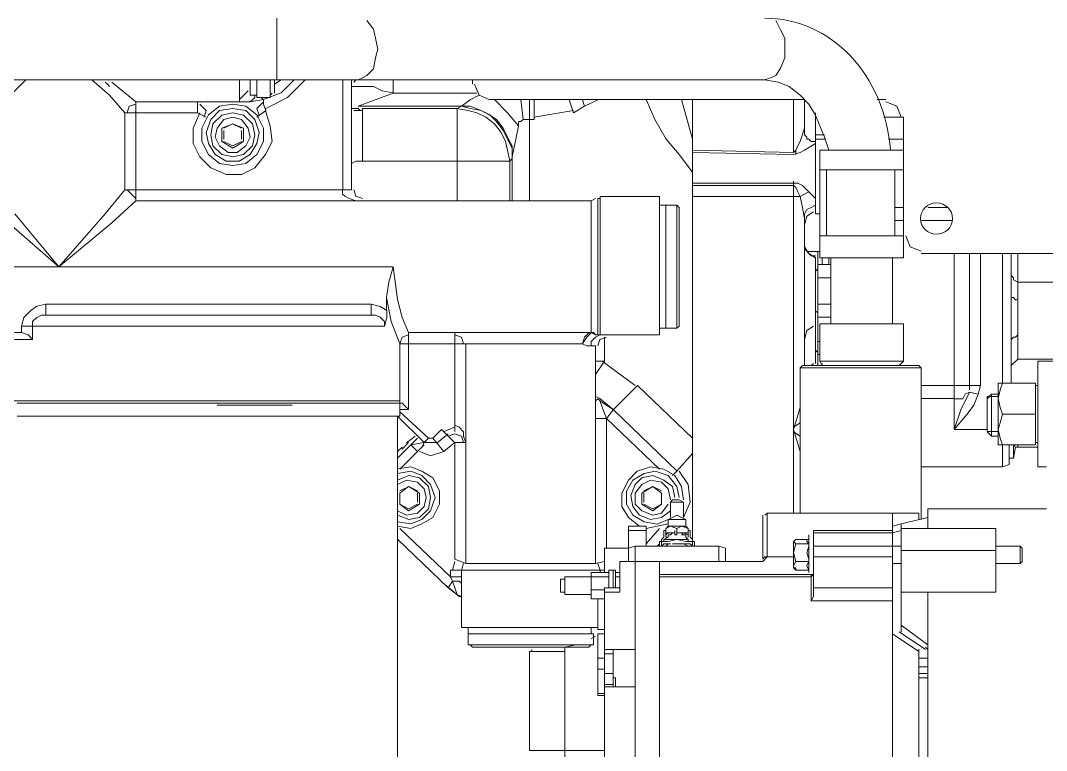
# Model space of a CAD drawing. Header units: inches. Extents: x 23291 to 181956, y 9161 to 51408.
# Drawn here: x 114481.5 to 114807.3, y 36730.8 to 36962.7 of the extents above; entities that cross this region are included whole.
import ezdxf

# ---------------------------------------------------------------- set-up
doc = ezdxf.new("R2010")
doc.units = ezdxf.units.IN
doc.header["$MEASUREMENT"] = 0
doc.layers.add('1', color=3, linetype='Continuous')
doc.layers.add('Dim', color=6, linetype='Continuous', lineweight=13)

# ---------------------------------------------------------------- blocks, each defined once
blk = doc.blocks.new('5')
at = {"layer": '1', "lineweight": 9}
for p, q in [((226.62307, -21.77264), (226.62307, -21.79043)), ((226.64909, -21.77329), (226.651, -21.77582)), ((226.76722, -21.77329), (226.76849, -21.77582)), ((226.651, -21.77582), (226.65163, -21.77837)), ((226.76849, -21.77582), (226.76978, -21.77837)), ((226.65163, -21.77837), (226.65229, -21.78153)), ((226.76978, -21.77837), (226.76978, -21.78153)), ((226.65229, -21.78154), (226.65163, -21.78409)), ((226.76978, -21.78153), (226.76978, -21.78408)), ((226.65163, -21.78409), (226.651, -21.78725)), ((226.76978, -21.78408), (226.76849, -21.78724)), ((226.64909, -21.78915), (226.64783, -21.7898)), ((226.651, -21.78725), (226.64909, -21.78915)), ((226.76722, -21.78916), (226.76596, -21.78979)), ((226.76849, -21.78724), (226.76722, -21.78916)), ((226.5024, -21.79042), (226.76405, -21.79042)), ((226.55066, -21.79042), (226.54622, -21.79487)), ((226.57479, -21.79486), (226.56972, -21.79041)), ((226.57418, -21.7917), (226.57352, -21.79107)), ((226.57479, -21.79233), (226.57418, -21.79169)), ((226.58242, -21.79677), (226.57544, -21.79106)), ((226.61228, -21.79677), (226.61228, -21.79043)), ((226.61544, -21.79487), (226.61544, -21.79042)), ((226.61735, -21.79549), (226.61735, -21.79041)), ((226.62116, -21.79041), (226.62116, -21.79549)), ((226.62243, -21.79423), (226.62243, -21.79041)), ((226.62243, -21.7917), (226.62433, -21.79041)), ((226.62816, -21.79043), (226.62432, -21.79422)), ((226.62622, -21.7955), (226.63131, -21.79042)), ((226.62816, -21.79042), (226.62816, -21.79042)), ((226.64212, -21.82219), (226.64212, -21.79042)), ((226.64466, -21.79042), (226.64466, -21.82219)), ((226.64466, -21.79233), (226.64784, -21.79233)), ((226.64593, -21.79042), (226.64531, -21.79105)), ((226.64783, -21.7898), (226.64656, -21.79041)), ((226.64784, -21.79233), (226.65099, -21.79233)), ((226.65099, -21.79233), (226.65354, -21.79361)), ((226.65673, -21.79042), (226.65673, -21.79424)), ((226.6796, -21.79042), (226.6796, -21.79171)), ((226.68023, -21.7917), (226.6815, -21.79486)), ((226.76596, -21.78979), (226.76405, -21.79043)), ((226.76405, -21.79042), (226.76786, -21.79105)), ((226.76786, -21.79105), (226.77103, -21.79232)), ((226.77103, -21.79232), (226.77422, -21.79487)), ((226.57925, -21.79994), (226.57479, -21.79486)), ((226.61228, -21.79614), (226.61481, -21.79361)), ((226.61735, -21.79487), (226.61543, -21.79487)), ((226.61672, -21.79487), (226.61672, -21.7955)), ((226.62432, -21.79422), (226.61926, -21.79614)), ((226.62116, -21.79487), (226.62179, -21.79424)), ((226.65673, -21.79423), (226.64656, -21.79805)), ((226.65354, -21.79361), (226.65672, -21.79422)), ((226.68085, -21.79423), (226.65673, -21.79423)), ((226.67895, -21.79615), (226.68149, -21.79486)), ((226.6815, -21.79486), (226.68465, -21.79615)), ((226.77422, -21.79487), (226.77674, -21.79742)), ((226.5805, -21.79804), (226.57988, -21.79994)), ((226.58242, -21.79741), (226.5805, -21.79804)), ((226.61544, -21.79677), (226.58242, -21.79677)), ((226.58242, -21.79678), (226.58242, -21.82535)), ((226.6002, -21.79677), (226.6002, -21.79993)), ((226.60275, -21.79931), (226.60085, -21.79741)), ((226.60654, -21.79804), (226.60339, -21.80057)), ((226.61036, -21.79741), (226.60654, -21.79804)), ((226.61419, -21.79804), (226.61036, -21.79741)), ((226.61734, -21.80057), (226.61419, -21.79804)), ((226.61926, -21.79614), (226.61544, -21.79677)), ((226.61607, -21.79615), (226.61545, -21.79677)), ((226.61672, -21.7955), (226.61607, -21.79615)), ((226.61926, -21.79677), (226.61734, -21.79869)), ((226.62116, -21.79549), (226.61735, -21.79549)), ((226.61926, -21.79615), (226.61863, -21.7955)), ((226.61926, -21.79742), (226.61926, -21.79615)), ((226.61989, -21.79931), (226.61926, -21.79742)), ((226.61989, -21.79869), (226.62622, -21.7955)), ((226.64656, -21.79805), (226.67643, -21.79805)), ((226.67514, -21.79869), (226.67643, -21.79805)), ((226.67642, -21.79805), (226.67895, -21.79615)), ((226.67642, -21.79804), (226.67895, -21.79869)), ((226.67642, -21.79805), (226.67642, -21.79805)), ((226.67895, -21.79805), (226.67642, -21.79805)), ((226.68214, -21.79931), (226.67895, -21.79805)), ((226.68466, -21.79614), (226.77548, -21.79614)), ((226.68976, -21.79993), (226.68595, -21.79614)), ((226.6942, -21.80186), (226.69356, -21.79614)), ((226.69609, -21.79614), (226.69609, -21.80186)), ((226.69738, -21.80186), (226.69738, -21.79614)), ((226.7088, -21.79994), (226.70754, -21.79615)), ((226.71198, -21.79805), (226.7088, -21.79994)), ((226.71198, -21.79805), (226.71134, -21.79615)), ((226.7158, -21.79615), (226.71198, -21.79805)), ((226.72976, -21.79614), (226.7323, -21.80186)), ((226.73993, -21.79614), (226.7431, -21.80757)), ((226.74309, -21.92378), (226.74309, -21.79614)), ((226.77231, -21.79614), (226.77231, -21.81139)), ((226.77548, -21.79614), (226.77548, -21.80439)), ((226.77674, -21.79742), (226.77864, -21.80058)), ((226.79644, -21.79614), (226.799, -21.79614)), ((226.80217, -21.79805), (226.799, -21.79678)), ((226.80342, -21.80123), (226.80217, -21.79805)), ((226.57925, -21.82218), (226.57925, -21.79994)), ((226.57925, -21.79994), (226.6002, -21.79994)), ((226.60085, -21.79994), (226.59893, -21.80439)), ((226.60275, -21.80123), (226.6002, -21.79994)), ((226.60339, -21.80057), (226.60148, -21.80439)), ((226.60211, -21.80123), (226.60275, -21.79931)), ((226.60654, -21.79932), (226.60402, -21.80185)), ((226.60719, -21.80058), (226.60465, -21.80313)), ((226.61036, -21.79869), (226.60654, -21.79932)), ((226.61036, -21.79994), (226.60719, -21.80058)), ((226.61036, -21.80123), (226.60783, -21.80186)), ((226.61419, -21.79932), (226.61036, -21.79869)), ((226.61353, -21.80058), (226.61036, -21.79994)), ((226.6129, -21.80186), (226.61036, -21.80123)), ((226.61607, -21.80313), (226.61353, -21.80058)), ((226.61671, -21.80185), (226.61419, -21.79932)), ((226.61734, -21.79869), (226.61799, -21.80059)), ((226.61926, -21.80439), (226.61734, -21.80057)), ((226.61735, -21.80123), (226.61989, -21.79931)), ((226.62117, -21.80376), (226.61988, -21.79931)), ((226.64656, -21.79869), (226.64465, -21.79869)), ((226.64784, -21.79931), (226.6453, -21.79931)), ((226.6472, -21.79931), (226.64656, -21.79868)), ((226.64784, -21.79869), (226.64784, -21.81391)), ((226.64784, -21.79869), (226.67513, -21.79869)), ((226.67513, -21.79869), (226.67832, -21.79932)), ((226.67514, -21.82535), (226.67514, -21.79868)), ((226.67832, -21.79932), (226.68084, -21.79993)), ((226.67895, -21.79869), (226.68214, -21.79931)), ((226.68084, -21.79993), (226.68342, -21.80122)), ((226.68466, -21.80058), (226.68214, -21.79931)), ((226.68214, -21.79931), (226.68466, -21.80057)), ((226.68342, -21.80122), (226.68595, -21.80312)), ((226.68466, -21.80057), (226.68658, -21.80249)), ((226.68658, -21.80186), (226.68466, -21.80058)), ((226.69293, -21.80375), (226.68976, -21.79993)), ((226.69738, -21.80123), (226.7088, -21.79931)), ((226.77864, -21.79994), (226.77864, -21.82914)), ((226.77864, -21.80058), (226.77993, -21.80374)), ((226.79835, -21.80123), (226.80407, -21.80123)), ((226.80407, -21.80123), (226.80407, -21.83551)), ((226.60402, -21.80185), (226.60275, -21.80566)), ((226.60465, -21.80313), (226.60402, -21.80629)), ((226.60783, -21.80186), (226.60592, -21.80439)), ((226.61036, -21.80312), (226.60719, -21.80439)), ((226.61035, -21.80312), (226.60783, -21.80439)), ((226.61289, -21.80439), (226.61035, -21.80312)), ((226.61353, -21.80439), (226.61036, -21.80312)), ((226.61482, -21.80439), (226.6129, -21.80186)), ((226.61671, -21.80629), (226.61607, -21.80313)), ((226.61799, -21.80566), (226.61671, -21.80185)), ((226.6218, -21.80821), (226.62117, -21.80376)), ((226.68595, -21.80312), (226.68784, -21.80567)), ((226.68849, -21.80439), (226.68658, -21.80186)), ((226.68658, -21.80249), (226.68849, -21.80502)), ((226.69293, -21.80376), (226.69102, -21.81266)), ((226.69356, -21.80247), (226.69293, -21.80247)), ((226.69293, -21.80247), (226.69293, -21.80376)), ((226.69421, -21.80186), (226.69356, -21.80247)), ((226.69609, -21.80186), (226.69421, -21.80186)), ((226.69609, -21.80186), (226.69738, -21.80186)), ((226.69609, -21.80186), (226.69609, -21.82534)), ((226.7323, -21.80186), (226.73549, -21.80757)), ((226.77993, -21.80374), (226.78122, -21.80695)), ((226.59893, -21.80439), (226.59893, -21.80884)), ((226.60148, -21.80439), (226.60148, -21.8082)), ((226.60275, -21.80566), (226.60339, -21.80883)), ((226.60402, -21.80629), (226.60465, -21.80949)), ((226.60592, -21.80439), (226.60529, -21.80694)), ((226.60529, -21.80694), (226.60654, -21.80949)), ((226.60719, -21.80439), (226.60719, -21.8082)), ((226.60783, -21.80503), (226.60783, -21.80758)), ((226.61289, -21.80757), (226.61289, -21.80502)), ((226.61353, -21.80821), (226.61353, -21.80439)), ((226.61419, -21.80949), (226.61544, -21.80694)), ((226.61544, -21.80694), (226.61482, -21.80439)), ((226.61607, -21.80949), (226.61671, -21.80629)), ((226.61734, -21.80883), (226.61799, -21.80566)), ((226.61926, -21.8082), (226.61926, -21.80439)), ((226.68784, -21.80567), (226.6891, -21.8082)), ((226.68976, -21.80694), (226.68849, -21.80439)), ((226.68849, -21.80502), (226.68976, -21.80757)), ((226.69102, -21.80949), (226.68976, -21.80694)), ((226.77422, -21.80822), (226.77548, -21.80438)), ((226.77549, -21.80503), (226.77549, -21.80439)), ((226.77549, -21.80566), (226.77549, -21.80503)), ((226.77549, -21.80629), (226.77549, -21.80566)), ((226.77611, -21.80694), (226.77549, -21.80629)), ((226.77611, -21.80758), (226.77611, -21.80694)), ((226.77864, -21.80629), (226.78122, -21.80629)), ((226.78122, -21.80695), (226.78247, -21.81074)), ((226.59893, -21.80884), (226.60085, -21.81268)), ((226.60148, -21.8082), (226.60339, -21.81202)), ((226.60339, -21.80883), (226.60529, -21.81203)), ((226.60465, -21.80949), (226.60719, -21.81202)), ((226.60654, -21.80949), (226.6091, -21.81137)), ((226.60719, -21.80821), (226.61036, -21.81011)), ((226.60783, -21.80821), (226.61035, -21.80949)), ((226.61036, -21.81011), (226.61353, -21.80821)), ((226.61036, -21.80949), (226.6129, -21.80821)), ((226.61163, -21.81137), (226.61419, -21.80949)), ((226.61353, -21.81202), (226.61607, -21.80949)), ((226.61544, -21.81203), (226.61734, -21.80883)), ((226.61734, -21.81202), (226.61926, -21.8082)), ((226.61988, -21.81202), (226.6218, -21.80821)), ((226.6891, -21.8082), (226.68976, -21.81075)), ((226.68976, -21.80757), (226.69102, -21.81012)), ((226.69102, -21.81266), (226.69102, -21.80949)), ((226.69102, -21.81012), (226.69102, -21.81328)), ((226.73549, -21.80757), (226.7393, -21.81202)), ((226.77295, -21.81075), (226.77358, -21.8095)), ((226.77358, -21.8095), (226.77422, -21.80822)), ((226.77549, -21.81075), (226.77864, -21.80883)), ((226.77676, -21.80758), (226.77611, -21.80758)), ((226.7774, -21.80821), (226.77676, -21.80758)), ((226.77803, -21.80821), (226.7774, -21.80821)), ((226.77864, -21.80821), (226.77803, -21.80821)), ((226.77864, -21.80757), (226.78122, -21.80757)), ((226.79962, -21.80757), (226.80406, -21.80757)), ((226.60085, -21.81268), (226.60402, -21.81582)), ((226.60339, -21.81202), (226.60654, -21.81455)), ((226.60529, -21.81203), (226.60844, -21.81391)), ((226.60719, -21.81202), (226.61036, -21.81268)), ((226.6091, -21.81137), (226.61163, -21.81137)), ((226.61036, -21.81268), (226.61353, -21.81202)), ((226.61227, -21.81391), (226.61544, -21.81203)), ((226.61419, -21.81455), (226.61734, -21.81202)), ((226.61671, -21.81582), (226.61988, -21.81202)), ((226.68976, -21.81075), (226.69039, -21.81391)), ((226.69102, -21.81266), (226.69102, -21.82536)), ((226.69102, -21.81328), (226.69102, -21.81267)), ((226.7393, -21.81202), (226.7431, -21.81708)), ((226.74309, -21.81074), (226.7723, -21.81137)), ((226.74309, -21.81138), (226.7723, -21.81203)), ((226.7723, -21.81203), (226.77422, -21.81138)), ((226.77231, -21.81138), (226.77295, -21.81075)), ((226.77296, -21.81074), (226.77296, -21.81203)), ((226.77422, -21.81138), (226.77549, -21.81075)), ((226.77993, -21.84185), (226.77993, -21.81073)), ((226.77993, -21.81074), (226.80407, -21.81074)), ((226.80407, -21.81074), (226.80407, -21.81645)), ((226.60402, -21.81582), (226.60846, -21.81773)), ((226.60654, -21.81455), (226.61036, -21.8152)), ((226.60844, -21.81391), (226.61227, -21.81391)), ((226.61036, -21.8152), (226.61419, -21.81455)), ((226.6129, -21.81773), (226.61671, -21.81582)), ((226.64466, -21.81456), (226.64593, -21.8139)), ((226.64593, -21.8139), (226.64784, -21.8139)), ((226.64784, -21.81391), (226.69039, -21.81391)), ((226.69039, -21.81391), (226.69101, -21.81328)), ((226.69039, -21.82535), (226.69039, -21.81392)), ((226.60846, -21.81773), (226.6129, -21.81773)), ((226.74309, -21.82027), (226.74309, -21.81709)), ((226.80407, -21.81645), (226.77993, -21.81645)), ((226.78183, -21.81645), (226.78183, -21.83551)), ((226.80152, -21.81645), (226.80152, -21.83551)), ((226.7723, -21.82028), (226.7431, -21.82028)), ((226.7431, -21.8209), (226.77231, -21.8209)), ((226.77359, -21.82028), (226.7723, -21.82028)), ((226.77296, -21.82154), (226.7723, -21.82091)), ((226.77231, -21.81964), (226.77231, -21.82091)), ((226.77231, -21.8209), (226.77231, -21.91553)), ((226.77359, -21.8228), (226.77296, -21.82154)), ((226.77485, -21.82089), (226.77359, -21.82028)), ((226.77674, -21.82281), (226.77485, -21.82089)), ((226.57925, -21.82219), (226.57352, -21.82914)), ((226.64466, -21.82219), (226.57924, -21.82219)), ((226.57987, -21.82219), (226.58242, -21.82474)), ((226.64211, -21.82345), (226.64211, -21.82218)), ((226.64275, -21.82406), (226.64211, -21.82345)), ((226.64403, -21.82474), (226.64275, -21.82406)), ((226.64592, -21.82535), (226.64403, -21.82474)), ((226.6453, -21.82219), (226.64593, -21.82406)), ((226.64593, -21.82406), (226.64785, -21.82474)), ((226.71516, -21.82474), (226.71387, -21.82535)), ((226.71643, -21.82473), (226.71578, -21.82473)), ((226.71579, -21.86409), (226.71579, -21.82473)), ((226.71643, -21.86408), (226.71643, -21.82407)), ((226.71643, -21.82407), (226.73356, -21.82407)), ((226.73357, -21.82407), (226.73357, -21.86408)), ((226.74309, -21.82408), (226.74309, -21.89394)), ((226.77231, -21.82407), (226.7431, -21.82407)), ((226.77422, -21.82407), (226.77231, -21.82407)), ((226.77421, -21.82407), (226.77359, -21.8228)), ((226.77675, -21.82281), (226.77421, -21.82408)), ((226.77485, -21.82725), (226.77422, -21.82407)), ((226.77864, -21.82473), (226.77674, -21.82281)), ((226.58242, -21.82535), (226.57544, -21.83171)), ((226.58242, -21.82535), (226.71387, -21.82535)), ((226.64784, -21.82535), (226.64592, -21.82535)), ((226.71387, -21.82535), (226.71387, -21.86344)), ((226.73357, -21.82661), (226.73548, -21.82661)), ((226.73548, -21.82661), (226.73865, -21.82661)), ((226.73548, -21.86218), (226.73548, -21.82662)), ((226.7393, -21.82726), (226.73865, -21.82661)), ((226.73865, -21.82662), (226.73865, -21.86218)), ((226.7393, -21.86155), (226.7393, -21.82727)), ((226.77548, -21.83044), (226.77485, -21.82725)), ((226.77612, -21.8279), (226.77549, -21.82914)), ((226.77741, -21.82726), (226.77612, -21.8279)), ((226.77864, -21.82661), (226.77741, -21.82726)), ((226.80407, -21.82726), (226.80152, -21.82726)), ((226.81677, -21.82726), (226.81106, -21.82726)), ((226.56019, -21.84441), (226.54748, -21.82914)), ((226.57352, -21.82914), (226.56019, -21.84441)), ((226.77548, -21.83043), (226.77548, -21.87297)), ((226.77549, -21.82914), (226.77549, -21.83043)), ((226.77611, -21.82978), (226.77549, -21.83233)), ((226.77803, -21.82851), (226.77611, -21.82978)), ((226.77864, -21.82914), (226.77993, -21.82914)), ((226.56018, -21.8444), (226.54559, -21.83171)), ((226.57544, -21.83171), (226.56018, -21.8444)), ((226.80407, -21.83108), (226.80152, -21.83108)), ((226.81803, -21.83108), (226.80915, -21.83108)), ((226.80407, -21.83551), (226.77993, -21.83551)), ((226.80407, -21.84185), (226.80407, -21.83551)), ((226.8047, -21.83551), (226.80597, -21.83867)), ((226.77548, -21.83932), (226.77548, -21.83867)), ((226.77549, -21.83867), (226.77549, -21.83806)), ((226.77549, -21.83932), (226.77549, -21.83867)), ((226.77549, -21.83868), (226.77674, -21.8406)), ((226.77611, -21.83995), (226.77549, -21.83932)), ((226.80597, -21.83867), (226.80914, -21.83995)), ((226.77676, -21.84061), (226.77611, -21.83995)), ((226.77993, -21.83996), (226.77611, -21.83996)), ((226.77674, -21.8406), (226.77864, -21.84185)), ((226.7774, -21.84122), (226.77676, -21.84061)), ((226.77803, -21.84122), (226.7774, -21.84122)), ((226.77864, -21.84185), (226.77803, -21.84121)), ((226.77803, -21.84122), (226.77803, -21.84122)), ((226.77864, -21.84122), (226.77803, -21.84122)), ((226.77864, -21.84185), (226.77864, -21.86156)), ((226.77864, -21.87235), (226.77864, -21.84185)), ((226.7793, -21.84376), (226.7793, -21.83997)), ((226.80407, -21.84185), (226.77993, -21.84185)), ((226.78057, -21.84185), (226.78057, -21.84376)), ((226.78247, -21.84185), (226.78247, -21.84376)), ((226.7831, -21.84185), (226.7831, -21.8609)), ((226.80088, -21.84185), (226.80088, -21.8609)), ((226.80914, -21.8406), (226.86884, -21.8406)), ((226.81868, -21.8406), (226.81868, -21.88249)), ((226.82312, -21.8787), (226.82312, -21.84059)), ((226.82631, -21.8787), (226.82631, -21.84059)), ((226.83265, -21.8406), (226.83265, -21.87806)), ((226.83518, -21.8406), (226.83518, -21.85331)), ((226.8371, -21.8406), (226.8371, -21.8539)), ((226.65673, -21.8444), (226.50049, -21.8444)), ((226.65674, -21.84441), (226.65545, -21.84885)), ((226.65736, -21.84948), (226.65673, -21.84439)), ((226.7793, -21.84504), (226.77863, -21.84567)), ((226.7831, -21.84377), (226.77929, -21.84377)), ((226.7793, -21.8698), (226.7793, -21.84376)), ((226.78248, -21.84377), (226.7831, -21.84377)), ((226.7831, -21.84758), (226.77929, -21.84758)), ((226.83518, -21.84694), (226.83582, -21.84757)), ((226.83582, -21.84757), (226.83582, -21.84821)), ((226.83582, -21.84821), (226.8371, -21.84884)), ((226.65545, -21.84885), (226.65482, -21.8533)), ((226.65799, -21.8539), (226.65736, -21.84948)), ((226.8371, -21.84884), (226.8555, -21.84884)), ((226.65482, -21.85709), (226.65482, -21.85329)), ((226.65482, -21.8533), (226.65609, -21.86026)), ((226.65928, -21.85902), (226.65799, -21.8539)), ((226.83582, -21.8533), (226.83518, -21.8533)), ((226.83518, -21.8533), (226.83518, -21.86538)), ((226.83645, -21.85391), (226.83582, -21.8533)), ((226.8371, -21.85391), (226.83645, -21.85391)), ((226.8371, -21.85391), (226.8371, -21.85901)), ((226.55194, -21.8571), (226.55004, -21.85902)), ((226.55383, -21.85583), (226.55194, -21.8571)), ((226.55638, -21.85518), (226.55383, -21.85583)), ((226.65039, -21.85519), (226.55638, -21.85519)), ((226.55638, -21.85519), (226.55638, -21.85837)), ((226.65039, -21.85519), (226.65039, -21.85838)), ((226.65293, -21.85584), (226.65039, -21.85519)), ((226.65483, -21.85708), (226.65293, -21.85584)), ((226.65483, -21.8571), (226.65483, -21.85902)), ((226.7793, -21.85773), (226.77863, -21.8571)), ((226.7831, -21.85519), (226.77929, -21.85519)), ((226.55004, -21.85902), (226.54941, -21.86155)), ((226.55257, -21.86026), (226.55384, -21.85902)), ((226.55257, -21.86155), (226.55257, -21.86026)), ((226.55384, -21.85902), (226.55511, -21.85838)), ((226.55511, -21.85838), (226.55638, -21.85838)), ((226.65039, -21.85838), (226.55638, -21.85838)), ((226.65039, -21.85838), (226.65164, -21.85838)), ((226.65164, -21.85838), (226.65293, -21.85901)), ((226.65293, -21.85901), (226.65418, -21.86025)), ((226.65483, -21.85902), (226.65418, -21.86155)), ((226.65418, -21.86025), (226.65418, -21.86154)), ((226.65609, -21.86026), (226.65865, -21.86662)), ((226.66117, -21.86343), (226.65928, -21.85902)), ((226.7831, -21.85901), (226.77929, -21.85901)), ((226.8371, -21.85901), (226.8371, -21.86409)), ((226.54941, -21.86343), (226.53732, -21.86343)), ((226.65418, -21.86155), (226.54941, -21.86155)), ((226.54941, -21.86155), (226.54941, -21.86342)), ((226.55131, -21.86408), (226.54941, -21.86343)), ((226.55257, -21.86538), (226.55257, -21.86154)), ((226.71387, -21.86343), (226.66117, -21.86343)), ((226.66117, -21.88567), (226.66117, -21.86343)), ((226.67451, -21.86343), (226.67451, -21.89202)), ((226.71324, -21.86344), (226.71199, -21.86472)), ((226.71261, -21.86472), (226.71387, -21.86344)), ((226.71387, -21.86344), (226.71324, -21.86344)), ((226.71516, -21.86408), (226.71387, -21.86343)), ((226.71387, -21.86343), (226.71453, -21.86343)), ((226.71453, -21.86343), (226.71453, -21.86343)), ((226.71453, -21.86343), (226.71516, -21.86408)), ((226.73548, -21.86218), (226.73356, -21.86218)), ((226.73865, -21.86218), (226.73548, -21.86218)), ((226.73865, -21.86218), (226.73929, -21.86155)), ((226.77611, -21.86281), (226.77549, -21.86538)), ((226.77803, -21.86155), (226.77611, -21.86281)), ((226.77864, -21.86156), (226.77864, -21.87235)), ((226.77993, -21.8717), (226.77993, -21.86091)), ((226.77993, -21.86091), (226.80407, -21.86091)), ((226.80407, -21.86091), (226.80407, -21.8717)), ((226.53415, -21.86538), (226.55258, -21.86538)), ((226.55256, -21.86537), (226.55131, -21.86408)), ((226.65928, -21.86472), (226.65865, -21.86662)), ((226.66117, -21.86409), (226.65928, -21.86472)), ((226.67643, -21.86472), (226.67451, -21.86409)), ((226.67705, -21.86662), (226.67643, -21.86472)), ((226.71199, -21.86472), (226.71134, -21.86662)), ((226.71134, -21.86662), (226.71261, -21.86472)), ((226.71515, -21.86472), (226.71386, -21.86601)), ((226.71386, -21.86601), (226.71386, -21.86725)), ((226.71643, -21.86409), (226.71515, -21.86472)), ((226.71516, -21.86408), (226.71579, -21.86408)), ((226.71643, -21.86409), (226.71579, -21.86409)), ((226.71642, -21.86537), (226.71579, -21.86727)), ((226.71833, -21.86472), (226.71642, -21.86537)), ((226.73357, -21.86409), (226.71643, -21.86409)), ((226.7177, -21.87171), (226.7177, -21.86471)), ((226.77993, -21.866), (226.7793, -21.866)), ((226.83582, -21.86472), (226.83518, -21.86538)), ((226.83518, -21.86538), (226.83518, -21.87807)), ((226.83645, -21.86472), (226.83582, -21.86472)), ((226.8371, -21.86409), (226.83645, -21.86472)), ((226.8371, -21.86409), (226.8371, -21.87109)), ((226.65865, -21.88313), (226.65865, -21.86662)), ((226.65865, -21.86662), (226.71135, -21.86662)), ((226.67767, -21.86662), (226.67767, -21.93013)), ((226.71134, -21.86662), (226.71261, -21.86725)), ((226.71261, -21.86725), (226.71387, -21.86725)), ((226.71387, -21.86726), (226.71516, -21.86726)), ((226.71516, -21.86726), (226.71516, -21.8806)), ((226.7793, -21.86917), (226.77863, -21.86854)), ((226.71516, -21.87552), (226.7177, -21.87171)), ((226.7177, -21.87171), (226.71516, -21.87171)), ((226.72657, -21.8787), (226.71707, -21.87171)), ((226.77803, -21.87235), (226.7774, -21.87296)), ((226.77993, -21.86979), (226.7793, -21.86979)), ((226.7793, -21.87296), (226.7793, -21.8698)), ((226.78057, -21.87296), (226.77993, -21.8717)), ((226.77993, -21.87171), (226.80407, -21.87171)), ((226.78057, -21.87235), (226.78057, -21.87296)), ((226.80278, -21.87296), (226.80407, -21.8717)), ((226.83518, -21.87295), (226.8371, -21.87108)), ((226.8371, -21.87108), (226.8555, -21.87108)), ((226.84282, -21.87171), (226.84282, -21.90219)), ((226.84282, -21.87171), (226.85741, -21.87171)), ((226.77421, -21.87361), (226.77485, -21.87296)), ((226.77421, -21.91553), (226.77421, -21.87362)), ((226.77421, -21.87362), (226.80915, -21.87362)), ((226.77485, -21.87296), (226.80852, -21.87296)), ((226.80851, -21.87296), (226.80914, -21.87361)), ((226.80914, -21.87362), (226.80914, -21.91743)), ((226.83136, -21.87806), (226.83136, -21.89583)), ((226.83136, -21.87807), (226.84216, -21.87807)), ((226.83265, -21.87807), (226.83201, -21.87994)), ((226.84217, -21.87807), (226.84217, -21.89584)), ((226.71516, -21.8806), (226.71516, -21.93012)), ((226.72721, -21.8787), (226.72024, -21.88568)), ((226.74309, -21.89394), (226.72721, -21.8787)), ((226.80914, -21.8787), (226.82631, -21.8787)), ((226.82058, -21.88568), (226.82312, -21.8806)), ((226.82185, -21.88124), (226.82122, -21.8825)), ((226.82312, -21.8806), (226.82185, -21.88124)), ((226.82312, -21.87995), (226.82312, -21.87871)), ((226.82312, -21.88061), (226.82567, -21.88124)), ((226.82566, -21.88124), (226.82439, -21.8844)), ((226.82566, -21.88124), (226.8263, -21.87871)), ((226.82947, -21.88124), (226.8282, -21.8825)), ((226.82947, -21.89329), (226.82947, -21.88123)), ((226.83136, -21.88124), (226.82947, -21.88124)), ((226.83201, -21.87994), (226.83136, -21.88249)), ((226.84217, -21.8787), (226.84281, -21.8787)), ((226.54942, -21.88313), (226.53797, -21.88313)), ((226.54812, -21.88378), (226.65865, -21.88378)), ((226.65865, -21.88313), (226.54942, -21.88313)), ((226.65865, -21.88313), (226.65865, -21.88313)), ((226.65865, -21.88378), (226.65865, -21.88313)), ((226.65865, -21.88758), (226.65865, -21.88378)), ((226.65928, -21.88378), (226.65865, -21.88378)), ((226.65865, -21.88378), (226.65865, -21.88378)), ((226.65928, -21.88378), (226.66117, -21.88567)), ((226.71643, -21.88249), (226.71515, -21.88188)), ((226.71516, -21.88313), (226.71578, -21.8825)), ((226.71578, -21.8825), (226.71643, -21.88313)), ((226.72023, -21.88567), (226.71642, -21.88249)), ((226.72023, -21.88567), (226.71642, -21.88312)), ((226.71642, -21.88314), (226.71833, -21.88822)), ((226.80914, -21.88249), (226.81869, -21.88249)), ((226.81868, -21.88249), (226.81868, -21.89139)), ((226.82122, -21.8825), (226.81868, -21.8825)), ((226.82819, -21.89202), (226.82819, -21.88188)), ((226.83136, -21.88188), (226.8282, -21.88188)), ((226.83136, -21.88249), (226.83201, -21.88504)), ((226.62752, -21.88441), (226.60592, -21.88441)), ((226.66688, -21.89394), (226.65864, -21.88631)), ((226.65865, -21.88567), (226.66117, -21.88567)), ((226.72024, -21.88568), (226.71834, -21.88821)), ((226.73866, -21.90347), (226.72023, -21.88567)), ((226.77421, -21.88504), (226.7723, -21.8914)), ((226.81868, -21.8914), (226.82058, -21.88568)), ((226.82249, -21.88697), (226.81868, -21.8914)), ((226.82439, -21.8844), (226.82249, -21.88697)), ((226.83201, -21.88504), (226.83265, -21.88696)), ((226.83265, -21.88696), (226.83201, -21.88949)), ((226.83265, -21.88696), (226.84218, -21.88696)), ((226.65865, -21.88758), (226.54812, -21.88758)), ((226.54812, -21.88758), (226.65865, -21.88758)), ((226.66564, -21.8952), (226.65799, -21.88757)), ((226.65799, -21.88757), (226.65799, -22.10032)), ((226.65865, -21.88758), (226.65865, -21.88758)), ((226.67451, -21.89013), (226.67576, -21.89076)), ((226.71833, -21.88822), (226.71516, -21.88822)), ((226.71516, -21.88822), (226.71578, -21.88822)), ((226.71578, -21.88822), (226.71833, -21.88822)), ((226.73357, -21.90282), (226.71833, -21.88821)), ((226.71833, -21.92568), (226.71833, -21.88822)), ((226.71833, -21.88822), (226.71833, -21.88822)), ((226.77231, -21.89076), (226.77422, -21.88949)), ((226.83201, -21.88949), (226.83136, -21.89139)), ((226.67069, -21.8914), (226.66817, -21.89395)), ((226.67261, -21.89266), (226.66942, -21.89521)), ((226.67451, -21.89521), (226.67069, -21.8914)), ((226.67451, -21.89076), (226.67132, -21.89202)), ((226.67451, -21.89265), (226.67261, -21.89329)), ((226.67643, -21.89329), (226.67451, -21.89265)), ((226.67576, -21.89076), (226.67705, -21.89203)), ((226.67705, -21.89203), (226.67705, -21.89329)), ((226.77421, -21.89329), (226.7723, -21.89203)), ((226.77231, -21.8914), (226.77422, -21.89774)), ((226.82819, -21.8914), (226.81868, -21.8914)), ((226.83136, -21.89202), (226.8282, -21.89202)), ((226.82947, -21.89329), (226.8282, -21.89203)), ((226.83136, -21.89139), (226.83201, -21.89394)), ((226.65799, -21.89964), (226.66372, -21.89393)), ((226.66117, -21.8952), (226.65928, -21.8971)), ((226.66307, -21.89329), (226.66053, -21.89521)), ((226.6618, -21.89583), (226.66564, -21.8952)), ((226.66372, -21.89775), (226.6618, -21.89583)), ((226.66564, -21.89583), (226.66372, -21.89775)), ((226.66564, -21.8952), (226.66497, -21.89647)), ((226.66687, -21.89394), (226.66564, -21.8952)), ((226.66564, -21.8952), (226.66943, -21.8952)), ((226.66817, -21.89394), (226.66688, -21.89394)), ((226.66817, -21.89394), (226.67132, -21.89776)), ((226.67132, -21.89776), (226.67451, -21.8952)), ((226.67451, -21.8952), (226.67766, -21.8952)), ((226.67451, -21.8952), (226.67451, -21.92885)), ((226.67705, -21.8952), (226.67643, -21.89329)), ((226.67705, -21.89329), (226.67766, -21.89521)), ((226.83136, -21.89329), (226.82947, -21.89329)), ((226.83136, -21.89583), (226.84216, -21.89583)), ((226.83201, -21.89394), (226.83265, -21.89584)), ((226.83265, -21.89583), (226.83265, -21.9022)), ((226.83455, -21.89583), (226.83455, -21.90155)), ((226.83583, -21.89583), (226.83583, -21.89965)), ((226.83583, -21.89646), (226.83645, -21.89583)), ((226.8371, -21.89646), (226.8371, -21.89583)), ((226.84217, -21.8952), (226.84281, -21.8952)), ((226.84282, -21.89646), (226.84282, -21.8952)), ((226.84282, -21.8952), (226.84282, -21.89646)), ((226.65865, -21.89711), (226.65798, -21.89774)), ((226.65799, -21.89775), (226.65928, -21.89646)), ((226.66372, -21.89775), (226.65865, -21.90283)), ((226.66497, -21.89647), (226.66372, -21.89775)), ((226.66372, -21.89775), (226.66372, -21.89775)), ((226.66433, -21.89775), (226.66752, -21.89901)), ((226.66752, -21.89901), (226.67131, -21.89775)), ((226.74309, -21.89836), (226.73865, -21.90347)), ((226.83583, -21.89964), (226.83645, -21.89646)), ((226.83646, -21.89646), (226.8371, -21.89646)), ((226.83646, -21.89646), (226.83646, -21.89646)), ((226.84282, -21.89646), (226.83709, -21.89646)), ((226.8371, -21.89646), (226.8371, -21.89646)), ((226.8371, -21.89711), (226.8371, -21.89711)), ((226.83265, -21.90219), (226.83455, -21.90154)), ((226.83455, -21.89964), (226.83582, -21.89964)), ((226.6618, -21.9022), (226.65799, -21.90281)), ((226.6618, -21.90347), (226.65799, -21.90408)), ((226.66118, -21.90473), (226.65799, -21.90599)), ((226.66433, -21.90536), (226.66118, -21.90473)), ((226.66497, -21.90347), (226.6618, -21.9022)), ((226.66497, -21.90473), (226.6618, -21.90347)), ((226.66816, -21.90537), (226.66497, -21.90347)), ((226.66752, -21.90728), (226.66497, -21.90473)), ((226.7272, -21.90346), (226.72467, -21.90599)), ((226.72913, -21.90409), (226.72594, -21.90599)), ((226.73103, -21.9022), (226.7272, -21.90346)), ((226.73167, -21.90472), (226.72848, -21.90535)), ((226.73231, -21.90346), (226.72913, -21.90409)), ((226.73484, -21.90283), (226.73103, -21.9022)), ((226.73486, -21.90599), (226.73167, -21.90472)), ((226.73611, -21.90472), (226.73231, -21.90346)), ((226.73801, -21.90473), (226.73484, -21.90283)), ((226.73865, -21.90791), (226.73611, -21.90472)), ((226.73865, -21.90347), (226.73738, -21.90473)), ((226.73993, -21.90789), (226.73801, -21.90473)), ((226.74185, -21.90728), (226.7393, -21.90347)), ((226.80914, -21.90219), (226.83265, -21.90219)), ((226.84282, -21.90219), (226.84534, -21.90219)), ((226.66053, -21.906), (226.65799, -21.90729)), ((226.66117, -21.9079), (226.65865, -21.90979)), ((226.66118, -21.9079), (226.65865, -21.90916)), ((226.66372, -21.90663), (226.66053, -21.906)), ((226.66433, -21.90979), (226.66118, -21.90789)), ((226.66372, -21.90916), (226.66118, -21.9079)), ((226.66564, -21.90853), (226.66372, -21.90663)), ((226.66687, -21.90789), (226.66433, -21.90536)), ((226.66752, -21.91107), (226.66687, -21.90789)), ((226.66879, -21.91106), (226.66752, -21.90728)), ((226.67006, -21.90916), (226.66816, -21.90537)), ((226.72467, -21.90599), (226.72276, -21.90979)), ((226.72594, -21.90599), (226.72404, -21.90917)), ((226.72657, -21.90727), (226.72531, -21.91046)), ((226.72848, -21.90535), (226.72657, -21.90727)), ((226.72849, -21.90728), (226.72658, -21.90979)), ((226.73104, -21.90599), (226.72849, -21.90728)), ((226.73167, -21.9079), (226.7285, -21.90979)), ((226.73166, -21.9079), (226.72912, -21.90916)), ((226.73421, -21.90662), (226.73104, -21.90599)), ((226.7342, -21.90979), (226.73166, -21.90789)), ((226.7342, -21.90916), (226.73166, -21.9079)), ((226.7361, -21.90854), (226.73421, -21.90662)), ((226.73738, -21.90791), (226.73486, -21.90599)), ((226.73801, -21.91107), (226.73738, -21.90791)), ((226.7393, -21.91107), (226.73865, -21.90791)), ((226.74054, -21.91173), (226.73993, -21.90789)), ((226.74247, -21.91236), (226.74185, -21.90728)), ((226.65865, -21.91236), (226.65865, -21.90979)), ((226.65865, -21.90979), (226.65865, -21.91297)), ((226.66372, -21.91235), (226.66372, -21.90978)), ((226.66433, -21.91298), (226.66433, -21.9098)), ((226.66624, -21.91106), (226.66564, -21.90853)), ((226.67006, -21.91298), (226.67006, -21.90916)), ((226.72276, -21.90979), (226.72276, -21.91362)), ((226.72404, -21.90917), (226.72404, -21.91299)), ((226.72531, -21.91046), (226.72594, -21.91362)), ((226.72658, -21.90979), (226.72658, -21.91299)), ((226.72849, -21.90979), (226.72849, -21.91297)), ((226.72912, -21.90979), (226.72912, -21.91236)), ((226.7342, -21.91235), (226.7342, -21.90978)), ((226.7342, -21.91298), (226.7342, -21.9098)), ((226.73675, -21.91173), (226.7361, -21.90854)), ((226.66117, -21.91427), (226.65865, -21.91298)), ((226.65865, -21.91298), (226.66117, -21.9149)), ((226.66117, -21.9149), (226.66433, -21.91298)), ((226.66117, -21.91427), (226.66372, -21.91298)), ((226.66372, -21.91553), (226.66564, -21.91361)), ((226.66564, -21.91361), (226.66624, -21.91106)), ((226.66687, -21.91428), (226.66752, -21.91107)), ((226.66752, -21.91489), (226.66879, -21.91106)), ((226.66816, -21.91681), (226.67006, -21.91298)), ((226.72276, -21.91362), (226.72467, -21.91681)), ((226.72404, -21.91299), (226.72594, -21.91615)), ((226.72594, -21.91362), (226.72786, -21.91615)), ((226.72658, -21.91299), (226.72849, -21.91489)), ((226.72849, -21.91298), (226.73166, -21.9149)), ((226.72912, -21.91298), (226.73166, -21.91427)), ((226.73167, -21.9149), (226.73421, -21.91298)), ((226.73167, -21.91427), (226.73421, -21.91298)), ((226.73421, -21.91552), (226.7361, -21.91299)), ((226.73675, -21.91235), (226.73738, -21.91172)), ((226.73675, -21.9168), (226.73675, -21.91235)), ((226.73675, -21.91235), (226.73675, -21.91235)), ((226.73865, -21.91235), (226.73675, -21.91235)), ((226.7393, -21.91173), (226.73738, -21.91173)), ((226.74054, -21.91235), (226.73864, -21.91235)), ((226.74054, -21.91235), (226.7393, -21.91172)), ((226.74054, -21.9168), (226.74054, -21.91235)), ((226.74054, -21.91235), (226.74054, -21.91235)), ((226.74054, -21.91681), (226.74247, -21.91236)), ((226.65799, -21.9149), (226.66053, -21.91616)), ((226.65799, -21.91615), (226.66118, -21.91744)), ((226.66053, -21.91616), (226.66372, -21.91553)), ((226.66118, -21.91744), (226.66433, -21.91681)), ((226.66433, -21.91681), (226.66687, -21.91428)), ((226.66497, -21.91742), (226.66752, -21.91489)), ((226.66497, -21.91869), (226.66816, -21.91681)), ((226.72467, -21.91681), (226.72786, -21.91934)), ((226.72594, -21.91615), (226.72913, -21.91807)), ((226.72786, -21.91615), (226.73105, -21.91743)), ((226.72849, -21.91489), (226.73166, -21.91615)), ((226.73105, -21.91743), (226.7342, -21.9168)), ((226.73166, -21.91615), (226.73421, -21.91552)), ((226.7342, -21.9168), (226.73676, -21.9149)), ((226.73611, -21.91743), (226.73738, -21.91682)), ((226.73865, -21.91615), (226.73738, -21.91681)), ((226.73993, -21.91681), (226.73866, -21.91616)), ((226.74119, -21.91743), (226.73992, -21.91682)), ((226.76342, -21.92885), (226.76342, -21.91614)), ((226.76468, -21.91552), (226.76405, -21.91616)), ((226.80088, -21.91552), (226.76468, -21.91552)), ((226.76468, -21.91552), (226.76468, -21.92824)), ((226.80851, -21.91552), (226.80088, -21.91552)), ((226.80088, -22.05523), (226.80088, -21.91553)), ((226.80342, -21.91869), (226.81107, -21.91682)), ((226.80851, -21.91743), (226.80851, -21.91553)), ((226.81106, -21.91998), (226.81106, -21.91427)), ((226.81106, -21.91427), (226.84535, -21.91427)), ((226.65799, -21.91806), (226.6618, -21.91869)), ((226.65799, -21.91934), (226.6618, -21.91997)), ((226.6618, -21.91869), (226.66497, -21.91742)), ((226.6618, -21.91997), (226.66497, -21.91869)), ((226.72468, -21.91934), (226.72976, -21.91934)), ((226.72976, -21.91934), (226.72468, -21.91934)), ((226.72468, -21.92949), (226.72468, -21.91935)), ((226.72913, -21.91807), (226.73294, -21.9187)), ((226.72976, -21.91998), (226.73612, -21.91869)), ((226.72976, -21.92505), (226.72976, -21.91934)), ((226.73294, -21.9187), (226.73611, -21.91743)), ((226.73548, -21.91934), (226.73548, -21.91934)), ((226.73548, -21.91998), (226.73675, -21.91935)), ((226.73611, -21.91934), (226.73549, -21.91997)), ((226.73865, -21.91743), (226.7361, -21.91743)), ((226.73611, -21.91935), (226.73611, -21.91743)), ((226.73611, -21.91743), (226.73611, -21.91743)), ((226.73676, -21.91934), (226.73611, -21.91934)), ((226.73675, -21.91935), (226.73865, -21.91998)), ((226.73866, -21.91934), (226.73676, -21.91934)), ((226.74119, -21.91743), (226.73865, -21.91743)), ((226.73992, -21.91935), (226.73865, -21.91998)), ((226.73993, -21.91934), (226.73866, -21.91934)), ((226.74184, -21.91998), (226.73992, -21.91935)), ((226.73993, -21.91935), (226.7412, -21.91935)), ((226.74119, -21.91935), (226.74119, -21.91743)), ((226.74119, -21.91743), (226.74119, -21.91743)), ((226.7412, -21.91935), (226.74184, -21.91998)), ((226.80088, -21.91935), (226.80342, -21.91869)), ((226.80342, -21.94981), (226.80342, -21.9187)), ((226.65865, -21.91998), (226.67324, -21.93394)), ((226.72976, -21.9206), (226.72467, -21.9206)), ((226.72976, -21.92442), (226.73357, -21.91999)), ((226.73421, -21.92314), (226.73485, -21.92251)), ((226.73485, -21.92251), (226.73485, -21.92059)), ((226.73485, -21.9206), (226.73485, -21.9206)), ((226.73485, -21.9206), (226.73548, -21.9206)), ((226.7361, -21.92252), (226.73485, -21.92315)), ((226.73548, -21.9206), (226.73486, -21.9206)), ((226.73548, -21.91998), (226.73548, -21.91998)), ((226.73548, -21.91999), (226.73548, -21.92186)), ((226.73611, -21.92123), (226.73548, -21.92186)), ((226.73548, -21.92123), (226.73611, -21.92123)), ((226.73548, -21.92186), (226.73548, -21.92252)), ((226.73548, -21.92186), (226.73548, -21.92186)), ((226.73548, -21.92186), (226.73548, -21.92186)), ((226.73611, -21.92251), (226.73549, -21.92251)), ((226.73675, -21.92186), (226.7361, -21.92186)), ((226.73738, -21.92123), (226.73611, -21.92123)), ((226.73611, -21.92123), (226.73675, -21.92123)), ((226.73611, -21.92186), (226.73611, -21.92252)), ((226.73675, -21.9206), (226.73675, -21.9206)), ((226.73738, -21.92123), (226.73675, -21.92186)), ((226.73675, -21.92123), (226.73675, -21.92123)), ((226.73675, -21.92123), (226.73675, -21.92123)), ((226.73675, -21.92123), (226.73738, -21.92123)), ((226.73675, -21.92186), (226.73675, -21.92186)), ((226.73675, -21.92186), (226.73675, -21.92186)), ((226.73676, -21.92186), (226.73738, -21.92123)), ((226.73738, -21.92123), (226.73801, -21.92123)), ((226.73801, -21.9206), (226.73801, -21.92123)), ((226.73801, -21.92123), (226.73801, -21.92186)), ((226.73801, -21.92123), (226.73801, -21.92123)), ((226.73801, -21.92123), (226.73801, -21.92123)), ((226.73801, -21.92186), (226.73866, -21.92186)), ((226.73865, -21.91998), (226.73865, -21.92122)), ((226.73865, -21.9206), (226.73865, -21.9206)), ((226.73865, -21.92186), (226.73865, -21.92123)), ((226.73865, -21.92123), (226.73865, -21.92123)), ((226.73865, -21.92123), (226.73929, -21.92123)), ((226.73865, -21.92186), (226.73865, -21.92186)), ((226.73865, -21.92186), (226.73865, -21.92186)), ((226.73865, -21.92186), (226.73865, -21.92186)), ((226.73865, -21.92186), (226.73865, -21.92186)), ((226.73865, -21.92186), (226.73865, -21.92186)), ((226.73865, -21.92186), (226.73865, -21.92186)), ((226.73865, -21.92186), (226.73865, -21.92186)), ((226.7393, -21.9206), (226.7393, -21.9206)), ((226.73993, -21.92123), (226.7393, -21.92123)), ((226.7393, -21.92123), (226.7393, -21.92123)), ((226.7393, -21.92123), (226.7393, -21.92123)), ((226.7393, -21.92186), (226.7393, -21.92186)), ((226.74053, -21.92186), (226.73992, -21.92123)), ((226.74053, -21.92123), (226.73993, -21.92123)), ((226.73993, -21.92123), (226.74053, -21.92186)), ((226.74054, -21.92186), (226.73993, -21.92186)), ((226.74184, -21.92186), (226.74053, -21.92123)), ((226.74119, -21.92186), (226.74053, -21.92186)), ((226.74054, -21.92123), (226.74054, -21.92123)), ((226.74054, -21.92123), (226.7412, -21.92123)), ((226.74054, -21.92186), (226.74054, -21.92186)), ((226.74054, -21.92186), (226.74054, -21.92186)), ((226.74119, -21.92251), (226.74119, -21.92186)), ((226.74184, -21.92314), (226.74119, -21.92251)), ((226.7412, -21.92123), (226.74185, -21.92123)), ((226.74184, -21.91998), (226.74184, -21.91998)), ((226.74184, -21.91998), (226.74184, -21.92186)), ((226.74184, -21.91998), (226.74184, -21.91998)), ((226.74184, -21.9206), (226.74247, -21.9206)), ((226.74184, -21.92186), (226.74184, -21.92251)), ((226.74184, -21.92186), (226.74184, -21.92186)), ((226.74184, -21.92186), (226.74184, -21.92186)), ((226.74247, -21.9206), (226.74185, -21.9206)), ((226.74247, -21.92251), (226.74247, -21.92059)), ((226.74247, -21.9206), (226.74247, -21.9206)), ((226.74247, -21.9206), (226.74247, -21.9206)), ((226.74309, -21.92315), (226.74247, -21.92252)), ((226.77675, -21.92315), (226.77675, -21.92186)), ((226.77675, -21.93267), (226.77675, -21.92186)), ((226.7774, -21.92251), (226.7774, -21.92251)), ((226.77803, -21.9206), (226.80088, -21.9206)), ((226.80088, -21.9206), (226.77803, -21.9206)), ((226.77803, -21.93775), (226.77803, -21.92061)), ((226.80088, -21.92123), (226.77803, -21.92123)), ((226.80342, -21.9206), (226.80088, -21.92123)), ((226.80088, -21.92123), (226.80088, -21.92123)), ((226.80342, -21.91998), (226.83073, -21.91998)), ((226.83073, -21.91997), (226.83073, -21.9384)), ((226.658, -21.92315), (226.67261, -21.93711)), ((226.7177, -21.93267), (226.7177, -21.92567)), ((226.72468, -21.92568), (226.71771, -21.92568)), ((226.72468, -21.92505), (226.72468, -21.92505)), ((226.72657, -21.92505), (226.72468, -21.92569)), ((226.72657, -21.92948), (226.72657, -21.92505)), ((226.72657, -21.92505), (226.75071, -21.92505)), ((226.73357, -21.92442), (226.73294, -21.92505)), ((226.73356, -21.92505), (226.7342, -21.92505)), ((226.73357, -21.92505), (226.73357, -21.92377)), ((226.73357, -21.92378), (226.73421, -21.92378)), ((226.7342, -21.92315), (226.7342, -21.92378)), ((226.7342, -21.92378), (226.7342, -21.92505)), ((226.7342, -21.92378), (226.7342, -21.92378)), ((226.7342, -21.92505), (226.73485, -21.92505)), ((226.7342, -21.92568), (226.7342, -21.92568)), ((226.73485, -21.92378), (226.73421, -21.92378)), ((226.73485, -21.92378), (226.73421, -21.92378)), ((226.73485, -21.92442), (226.73421, -21.92505)), ((226.73485, -21.92315), (226.73485, -21.92378)), ((226.73485, -21.92315), (226.73485, -21.92315)), ((226.73485, -21.92315), (226.73675, -21.92315)), ((226.73485, -21.92378), (226.73485, -21.92378)), ((226.7361, -21.92378), (226.73485, -21.92378)), ((226.73675, -21.92442), (226.73485, -21.92442)), ((226.73548, -21.92315), (226.73548, -21.92315)), ((226.73548, -21.92505), (226.73611, -21.92442)), ((226.73548, -21.92505), (226.73548, -21.92505)), ((226.73548, -21.92505), (226.73548, -21.92505)), ((226.73865, -21.92315), (226.7361, -21.92378)), ((226.73611, -21.92442), (226.73675, -21.92442)), ((226.73675, -21.92315), (226.73865, -21.92315)), ((226.73675, -21.92442), (226.73675, -21.92442)), ((226.73865, -21.92442), (226.73738, -21.92442)), ((226.73738, -21.92442), (226.73738, -21.92442)), ((226.73738, -21.92442), (226.74053, -21.92442)), ((226.7412, -21.92378), (226.73865, -21.92315)), ((226.73993, -21.92315), (226.73866, -21.92315)), ((226.73993, -21.92505), (226.73866, -21.92505)), ((226.7412, -21.92315), (226.73993, -21.92315)), ((226.73993, -21.92442), (226.73993, -21.92442)), ((226.74053, -21.92442), (226.74184, -21.92505)), ((226.74247, -21.92442), (226.74053, -21.92442)), ((226.7412, -21.92315), (226.74184, -21.92315)), ((226.74184, -21.92315), (226.7412, -21.92315)), ((226.74184, -21.92378), (226.7412, -21.92378)), ((226.74184, -21.92315), (226.74184, -21.92378)), ((226.74184, -21.92315), (226.74184, -21.92315)), ((226.74184, -21.92315), (226.74184, -21.92315)), ((226.74184, -21.92378), (226.74184, -21.92378)), ((226.74309, -21.92378), (226.74184, -21.92378)), ((226.74184, -21.92505), (226.74184, -21.92505)), ((226.74247, -21.92378), (226.74309, -21.92378)), ((226.74309, -21.92505), (226.74247, -21.92442)), ((226.74247, -21.92505), (226.74309, -21.92505)), ((226.74247, -21.92505), (226.7431, -21.92505)), ((226.74309, -21.92377), (226.74309, -21.92316)), ((226.74309, -21.92505), (226.74309, -21.92377)), ((226.74372, -21.92378), (226.74309, -21.92378)), ((226.74309, -21.92378), (226.74309, -21.92378)), ((226.74309, -21.92378), (226.74309, -21.92378)), ((226.74309, -21.92378), (226.74309, -21.92378)), ((226.74309, -21.92505), (226.74309, -21.92505)), ((226.7431, -21.92505), (226.74372, -21.92505)), ((226.74372, -21.92505), (226.74372, -21.92377)), ((226.75071, -21.92505), (226.75263, -21.92568)), ((226.75071, -21.92949), (226.75071, -21.92506)), ((226.75263, -21.92568), (226.75263, -21.9295)), ((226.77231, -21.92378), (226.77296, -21.92315)), ((226.77296, -21.92442), (226.77231, -21.92378)), ((226.77231, -21.92378), (226.77231, -21.92378)), ((226.77231, -21.92379), (226.77231, -21.9314)), ((226.77296, -21.92442), (226.77231, -21.92697)), ((226.77296, -21.92315), (226.77675, -21.92315)), ((226.77296, -21.92315), (226.77296, -21.92315)), ((226.77675, -21.92442), (226.77296, -21.92442)), ((226.77611, -21.92315), (226.77611, -21.92379)), ((226.77611, -21.92379), (226.77675, -21.92442)), ((226.77611, -21.92698), (226.77675, -21.92506)), ((226.77675, -21.92315), (226.77675, -21.92315)), ((226.77675, -21.92505), (226.77675, -21.92442)), ((226.80088, -21.92505), (226.77803, -21.92505)), ((226.80342, -21.92505), (226.80088, -21.92505)), ((226.80088, -21.92505), (226.80342, -21.92505)), ((226.83773, -21.92505), (226.83074, -21.92505)), ((226.83773, -21.92505), (226.83773, -21.93013)), ((226.83836, -21.92568), (226.83773, -21.92505)), ((226.83836, -21.92568), (226.83836, -21.92949)), ((226.76342, -21.92886), (226.76405, -21.92822)), ((226.76468, -21.92822), (226.76342, -21.92949)), ((226.76405, -21.92822), (226.76468, -21.92822)), ((226.77231, -21.92822), (226.76468, -21.92822)), ((226.76468, -21.92822), (226.76468, -21.92822)), ((226.77231, -21.92697), (226.77296, -21.9295)), ((226.77675, -21.92885), (226.77611, -21.92698)), ((226.80088, -21.92822), (226.77803, -21.92822)), ((226.83073, -21.92633), (226.80343, -21.92633)), ((226.67451, -21.92949), (226.67386, -21.93204)), ((226.67767, -21.93013), (226.67452, -21.92884)), ((226.67705, -21.93013), (226.67643, -21.93203)), ((226.67767, -21.93013), (226.71516, -21.93013)), ((226.71516, -21.93013), (226.7177, -21.9295)), ((226.71578, -21.93014), (226.71643, -21.93203)), ((226.72657, -21.92949), (226.72213, -21.92949)), ((226.72213, -21.9295), (226.72213, -21.9384)), ((226.72657, -22.05522), (226.72657, -21.92948)), ((226.73357, -21.92949), (226.72657, -21.92949)), ((226.76278, -21.92949), (226.73357, -21.92949)), ((226.73357, -21.92949), (226.73357, -22.03805)), ((226.76342, -21.92949), (226.76277, -21.92949)), ((226.76278, -21.92885), (226.76278, -21.92885)), ((226.76278, -21.92885), (226.76278, -21.92885)), ((226.76278, -21.92885), (226.76278, -21.92885)), ((226.76342, -21.92949), (226.76342, -21.92949)), ((226.76342, -21.92949), (226.76342, -21.92949)), ((226.77296, -21.9295), (226.77231, -21.93076)), ((226.77231, -21.93076), (226.77231, -21.9314)), ((226.77231, -21.9314), (226.77296, -21.9314)), ((226.77231, -21.9314), (226.77295, -21.93203)), ((226.77675, -21.92949), (226.77296, -21.92949)), ((226.77296, -21.9314), (226.77296, -21.93203)), ((226.77611, -21.93075), (226.77675, -21.92948)), ((226.77675, -21.93203), (226.77611, -21.93075)), ((226.77675, -21.92886), (226.77675, -21.92949)), ((226.80342, -21.93013), (226.80088, -21.93013)), ((226.83773, -21.93013), (226.83074, -21.93013)), ((226.83836, -21.92949), (226.83773, -21.93012)), ((226.67324, -21.93393), (226.67324, -21.93203)), ((226.67324, -21.93203), (226.7177, -21.93203)), ((226.67386, -21.93521), (226.67324, -21.93393)), ((226.67324, -21.93393), (226.67643, -21.93393)), ((226.67642, -21.94092), (226.67642, -21.93203)), ((226.70498, -21.93458), (226.70498, -21.9384)), ((226.70498, -21.93458), (226.70627, -21.93458)), ((226.70627, -21.93392), (226.70627, -21.93902)), ((226.71387, -21.93393), (226.70628, -21.93393)), ((226.71387, -21.93267), (226.71897, -21.93267)), ((226.71387, -21.94029), (226.71387, -21.93268)), ((226.71387, -21.9333), (226.71387, -21.9333)), ((226.71897, -21.93393), (226.71387, -21.93393)), ((226.71387, -21.93393), (226.71387, -21.93903)), ((226.71643, -21.93203), (226.71643, -21.93267)), ((226.71897, -21.93711), (226.71897, -21.93203)), ((226.72023, -21.93203), (226.71898, -21.93203)), ((226.72087, -21.93203), (226.72023, -21.93203)), ((226.72023, -21.93711), (226.72023, -21.93203)), ((226.72087, -21.93711), (226.72087, -21.93203)), ((226.72087, -21.93267), (226.72212, -21.93267)), ((226.72213, -21.93393), (226.72088, -21.93393)), ((226.7774, -21.93393), (226.73356, -21.93393)), ((226.73357, -21.9333), (226.7774, -21.9333)), ((226.77675, -21.93203), (226.77296, -21.93203)), ((226.77296, -21.93203), (226.77296, -21.93203)), ((226.77675, -21.93267), (226.77675, -21.93203)), ((226.77675, -21.93203), (226.77675, -21.93203)), ((226.7774, -21.93267), (226.7774, -21.93267)), ((226.7774, -21.9333), (226.7774, -21.9333)), ((226.7774, -21.9333), (226.77803, -21.9333)), ((226.77803, -21.9333), (226.7774, -21.93393)), ((226.7774, -21.93331), (226.7774, -21.94092)), ((226.77803, -21.93267), (226.77803, -21.9333)), ((226.77803, -21.9333), (226.77803, -21.9333)), ((226.67198, -21.93648), (226.67513, -21.93903)), ((226.67261, -21.93711), (226.67386, -21.93521)), ((226.67261, -21.93711), (226.67513, -21.93903)), ((226.67513, -21.93522), (226.67386, -21.93522)), ((226.67387, -21.93521), (226.67514, -21.93903)), ((226.67576, -21.93522), (226.67513, -21.93522)), ((226.67642, -21.93585), (226.67576, -21.93522)), ((226.7177, -21.9549), (226.7177, -21.9371)), ((226.7177, -21.93711), (226.72212, -21.93711)), ((226.80088, -21.93711), (226.77803, -21.93711)), ((226.67576, -21.93965), (226.67513, -21.93902)), ((226.67513, -21.93903), (226.67642, -21.93964)), ((226.67642, -21.93965), (226.67576, -21.93965)), ((226.67642, -21.93902), (226.67642, -21.93965)), ((226.70498, -21.9384), (226.70627, -21.9384)), ((226.70627, -21.93902), (226.71388, -21.93902)), ((226.7177, -21.93775), (226.71387, -21.93775)), ((226.71387, -21.93902), (226.71387, -21.93902)), ((226.7177, -21.94029), (226.71387, -21.94029)), ((226.71579, -21.9403), (226.71579, -21.94917)), ((226.72213, -21.9384), (226.71771, -21.9384)), ((226.7774, -21.94091), (226.77803, -21.93964)), ((226.77803, -21.93964), (226.77803, -21.93775)), ((226.77803, -21.93965), (226.77803, -21.93965)), ((226.80342, -21.9384), (226.81107, -21.9384)), ((226.81106, -21.93839), (226.81106, -22.02031)), ((226.83073, -21.9384), (226.81106, -21.9384)), ((226.67642, -21.94855), (226.67642, -21.94092)), ((226.7774, -21.94092), (226.80087, -21.94092)), ((226.71579, -21.94855), (226.67643, -21.94855)), ((226.67831, -21.94855), (226.67831, -21.95045)), ((226.71387, -21.95044), (226.71387, -21.94856)), ((226.71579, -21.94917), (226.7177, -21.94917)), ((226.80088, -21.94981), (226.80088, -21.94918)), ((226.81106, -21.95363), (226.80341, -21.94792)), ((226.67831, -21.95044), (226.71452, -21.95044)), ((226.67831, -21.95045), (226.67831, -21.95363)), ((226.71387, -21.95172), (226.71516, -21.95109)), ((226.71453, -21.95044), (226.71453, -21.95362)), ((226.71579, -21.96825), (226.71579, -21.95043)), ((226.71579, -21.95044), (226.7177, -21.95044)), ((226.7177, -21.95044), (226.71579, -21.95044)), ((226.80851, -21.95551), (226.80088, -21.95043)), ((226.81041, -21.9549), (226.80278, -21.94981)), ((226.67831, -21.95363), (226.71452, -21.95363)), ((226.67895, -21.95363), (226.6796, -21.95426)), ((226.6796, -21.95426), (226.71325, -21.95426)), ((226.69675, -21.95551), (226.69675, -21.9549)), ((226.69675, -21.9549), (226.69675, -21.95551)), ((226.70627, -21.95426), (226.70942, -21.95362)), ((226.70627, -21.95425), (226.70627, -21.95551)), ((226.71324, -21.95426), (226.71387, -21.95362)), ((226.7177, -21.9549), (226.7177, -21.96569)), ((226.72657, -21.9549), (226.71771, -21.9549)), ((226.72023, -21.9549), (226.72657, -21.9549)), ((226.72657, -21.9549), (226.72023, -21.9549)), ((226.72023, -21.96569), (226.72023, -21.9549)), ((226.80851, -22.00187), (226.80851, -21.95488)), ((226.81106, -21.9549), (226.81041, -21.95426)), ((226.69609, -21.98411), (226.69609, -21.95552)), ((226.70627, -21.95551), (226.6961, -21.95551)), ((226.70627, -21.99362), (226.70627, -21.9555)), ((226.71579, -21.95745), (226.7177, -21.95745)), ((226.72023, -21.95617), (226.71771, -21.95617)), ((226.81106, -21.95745), (226.80851, -21.95745)), ((226.7177, -21.96062), (226.71579, -21.96062)), ((226.81106, -21.95997), (226.80851, -21.95997)), ((226.72023, -21.96187), (226.71771, -21.96187)), ((226.72087, -21.96316), (226.72023, -21.96316)), ((226.72087, -21.96569), (226.72087, -21.96316)), ((226.81106, -21.96187), (226.80851, -21.96187)), ((226.80851, -21.96316), (226.81106, -21.96316)), ((226.7177, -21.96569), (226.72657, -21.96569)), ((226.7177, -22.02347), (226.7177, -21.96569)), ((226.72023, -21.96504), (226.71771, -21.96504)), ((226.71579, -21.9676), (226.7177, -21.9676)), ((226.7177, -21.96825), (226.71579, -21.96825)), ((226.70626, -21.98411), (226.69609, -21.98411)), ((226.7177, -21.98411), (226.70626, -21.98411))]:
    blk.add_line(p, q, dxfattribs=at)
for centre, major_axis, ratio, start_param, end_param in [((226.7643, -21.81389), (0, 0.04126), 0.874097, -1.494487, 0.006714), ((226.81359, -21.83049), (-0.00465, 0.00013), 0.96841, 1.592675, 7.87586)]:
    blk.add_ellipse(centre, major_axis=major_axis, ratio=ratio, start_param=start_param, end_param=end_param, dxfattribs=at)

msp = doc.modelspace()

# ---------------------------------------------------------------- linework, layer by layer
msp.add_open_spline([(102008.15, 38756.27), (103204.48, 38248.03), (105131.89, 37390.91), (109175.85, 35826.99), (112823.77, 35070.29), (117769.55, 35070.29), (121406.78, 35085.26), (123831.05, 35070.17)], degree=3, knots=[0, 0, 0, 0, 3.550687, 7.088547, 10.454406, 13.763203, 20.376363, 20.376363, 20.376363, 20.376363])
msp.add_open_spline([(102008.15, 38756.27), (103204.48, 38248.03), (105131.89, 37390.91), (109175.85, 35826.99), (112823.77, 35070.29), (117769.55, 35070.29), (121406.78, 35085.26), (123831.05, 35070.17)], degree=3, knots=[0, 0, 0, 0, 3.550687, 7.088547, 10.454406, 13.763203, 20.376363, 20.376363, 20.376363, 20.376363])

# ---------------------------------------------------------------- block references
at = {"layer": 'Dim', "xscale": 1100, "yscale": 1100, "zscale": 1100}
msp.add_blockref('5', (-134722.54, 60913.32), dxfattribs=at)

doc.saveas('drawing.dxf')
